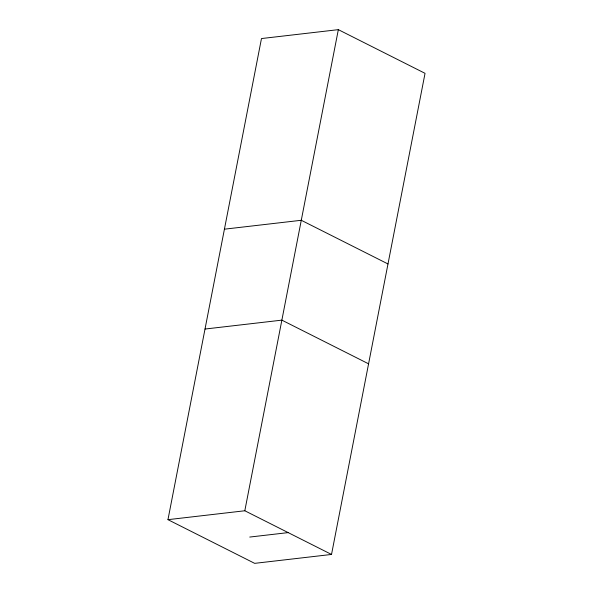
<?xml version="1.0" encoding="UTF-8"?>
<svg xmlns="http://www.w3.org/2000/svg" width="593" height="593" viewBox="0 0 593 593"><rect width="100%" height="100%" fill="white"/><g stroke="black" fill="none" stroke-linecap="round" stroke-linejoin="round"><path stroke-width="0.89" d="M167.96 519.668L261.476 38.552L338.336 29.65L425.04 73.332L331.524 554.448L254.664 563.35L167.96 519.668L244.813 510.766L331.524 554.448M244.813 510.766L338.336 29.65M224.421 229.18L301.281 220.277L387.985 263.959M205.015 329.041L281.868 320.138L368.579 363.82M249.742 537.058L288.168 532.61"/></g></svg>
